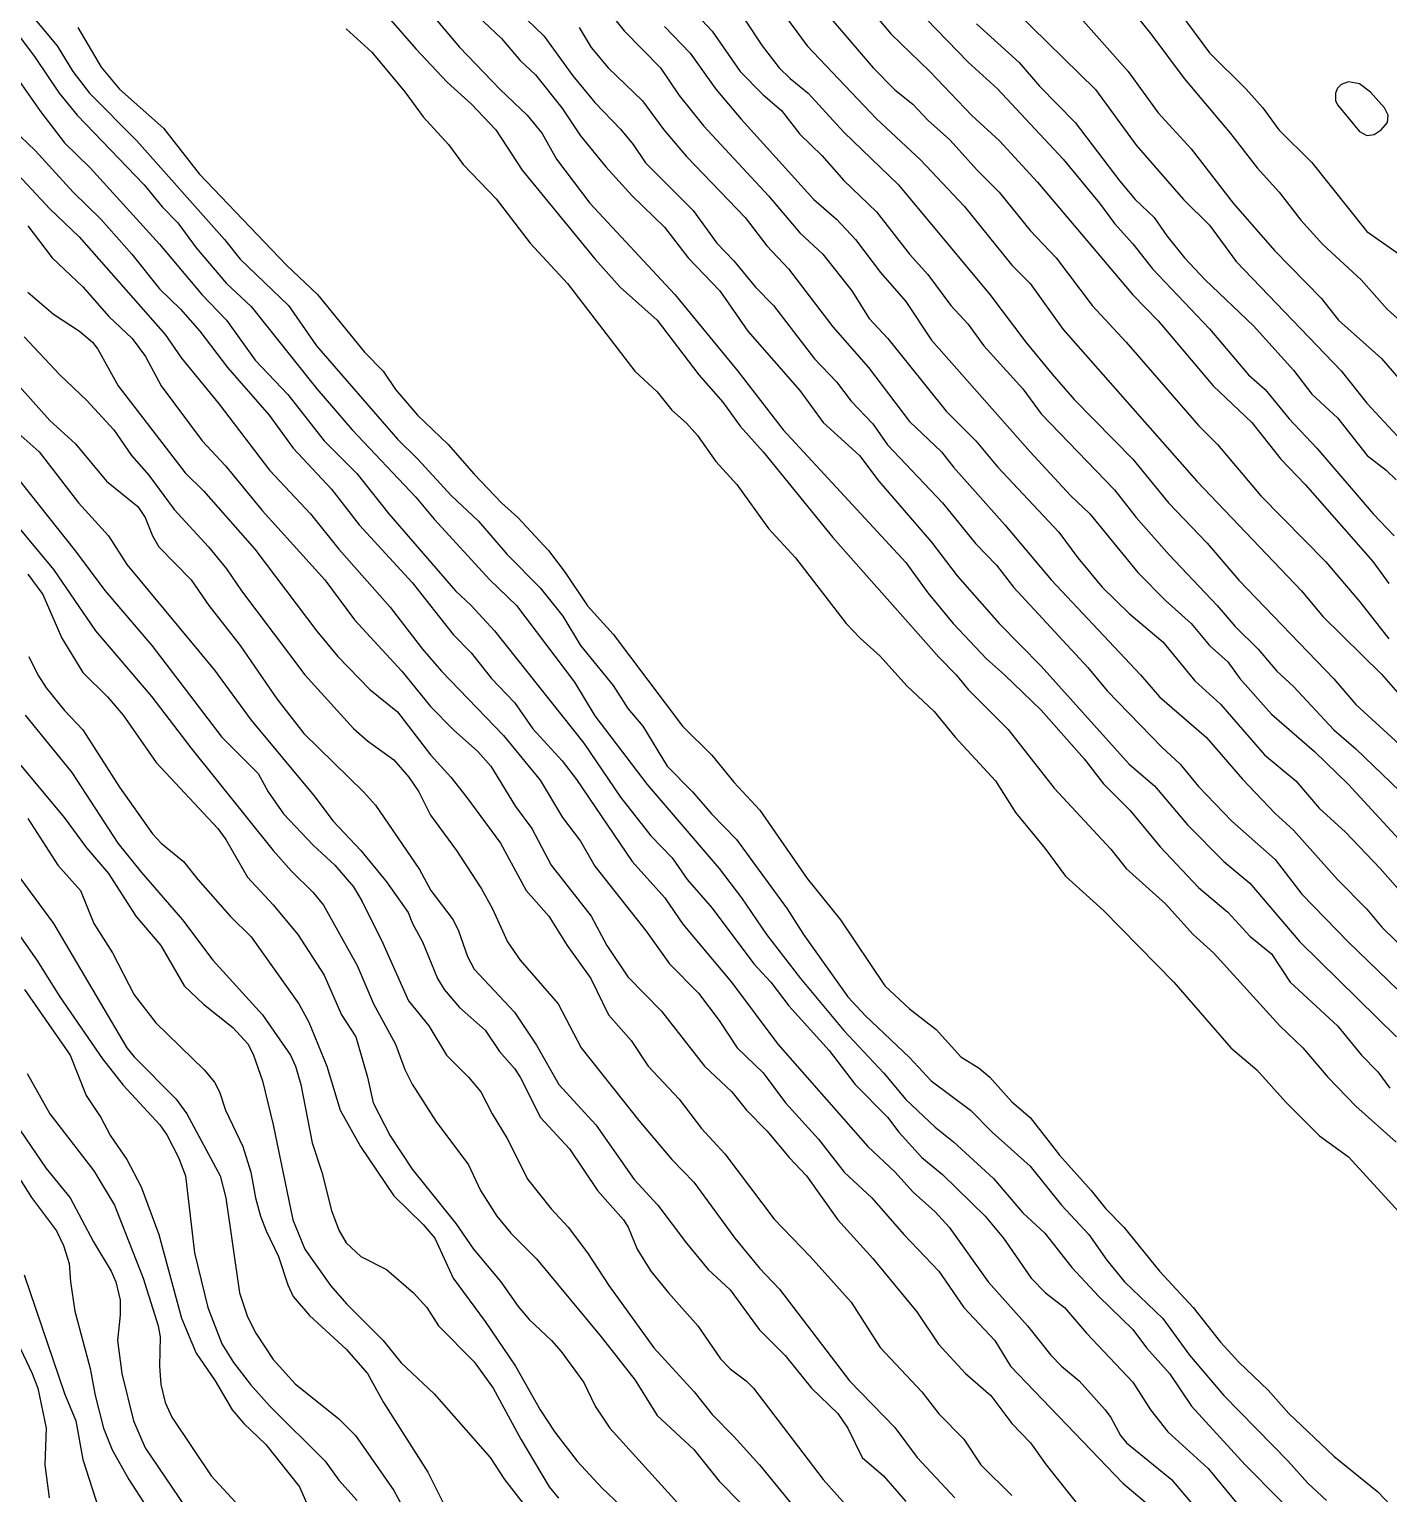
# Model space of a CAD drawing. Extents: x 474277 to 475042, y 254928 to 255625.
# Drawn here: x 474694.77 to 474723.27, y 255515.71 to 255546.41 of the extents above; entities that cross this region are included whole.
import ezdxf

# ---------------------------------------------------------------- set-up
doc = ezdxf.new("R2010")
doc.units = 0
doc.header["$MEASUREMENT"] = 0
doc.layers.add('BaseMapV2_DTM_export_MonNov09090547073261 — entities', color=1, linetype='CONTINUOUS')

msp = doc.modelspace()

# ---------------------------------------------------------------- linework, layer by layer
at = {"layer": 'BaseMapV2_DTM_export_MonNov09090547073261 — entities', "color": 15, "linetype": 'Continuous', "true_color": 0xb7484b}
for points in [[(474694.286, 255547.356, 93), (474695.359, 255546.065, 93), (474695.689, 255545.532, 93), (474696.037, 255545.072, 93), (474697.028, 255544.075, 93), (474698.868, 255542.005, 93), (474699.193, 255541.593, 93), (474700.208, 255540.625, 93), (474700.796, 255539.781, 93), (474702.49, 255537.822, 93), (474702.917, 255537.405, 93), (474703.619, 255536.638, 93), (474704.186, 255536.101, 93), (474704.79, 255535.403, 93), (474705.48, 255534.704, 93), (474705.956, 255534.107, 93), (474706.325, 255533.494, 93), (474707.014, 255532.657, 93), (474707.32, 255532.177, 93), (474707.631, 255531.807, 93), (474708.143, 255530.964, 93), (474708.678, 255530.427, 93), (474709.07, 255529.967, 93), (474709.594, 255529.43, 93), (474710.658, 255527.973, 93), (474711.003, 255527.437, 93), (474711.932, 255526.133, 93), (474712.304, 255525.734, 93), (474713.225, 255524.856, 93), (474713.675, 255524.37, 93), (474714.506, 255523.756, 93), (474714.955, 255523.296, 93), (474715.755, 255522.581, 93), (474716.41, 255521.763, 93), (474716.984, 255521.149, 93), (474717.359, 255520.612, 93), (474717.731, 255520.152, 93), (474718.536, 255519.386, 93), (474719.093, 255518.619, 93), (474719.811, 255517.775, 93), (474721.163, 255516.395, 93), (474721.574, 255515.935, 93), (474721.966, 255515.573, 93)], [(474702.602, 255547.449, 92), (474703.793, 255546.036, 92), (474704.644, 255545.149, 92), (474705.211, 255544.612, 92), (474705.521, 255544.229, 92), (474705.824, 255543.692, 92), (474706.526, 255542.772, 92), (474708.302, 255540.855, 92), (474709.626, 255539.245, 92), (474710.576, 255538.018, 92), (474713.148, 255535.234, 92), (474713.608, 255534.602, 92), (474714.139, 255533.954, 92), (474714.835, 255533.214, 92), (474715.218, 255532.883, 92), (474715.985, 255532.142, 92), (474716.885, 255531.117, 92), (474717.288, 255530.596, 92), (474717.843, 255530.044, 92), (474718.475, 255529.277, 92), (474719.282, 255528.424, 92), (474719.895, 255527.905, 92), (474720.355, 255527.4, 92), (474720.815, 255527.028, 92), (474721.201, 255526.44, 92), (474722.196, 255525.523, 92), (474722.702, 255524.906, 92), (474723.039, 255524.555, 92), (474723.295, 255524.216, 92)], [(474704.33, 255547.467, 91.5), (474705.557, 255546.275, 91.5), (474706.17, 255545.435, 91.5), (474706.63, 255544.881, 91.5), (474707.167, 255544.32, 91.5), (474707.429, 255543.999, 91.5), (474707.687, 255543.615, 91.5), (474708.686, 255542.618, 91.5), (474709.186, 255541.928, 91.5), (474709.544, 255541.559, 91.5), (474709.997, 255541.008, 91.5), (474710.373, 255540.625, 91.5), (474711.231, 255539.506, 91.5), (474711.691, 255539.024, 91.5), (474711.998, 255538.619, 91.5), (474712.458, 255538.146, 91.5), (474712.764, 255537.703, 91.5), (474713.915, 255536.484, 91.5), (474714.605, 255535.635, 91.5), (474715.051, 255535.181, 91.5), (474715.403, 255534.721, 91.5), (474716.963, 255533.034, 91.5), (474717.365, 255532.543, 91.5), (474718.515, 255531.361, 91.5), (474718.899, 255531.007, 91.5), (474719.282, 255530.54, 91.5), (474719.982, 255529.814, 91.5), (474720.892, 255529.011, 91.5), (474721.451, 255528.28, 91.5), (474722.417, 255527.283, 91.5), (474723.883, 255525.865, 91.5)], [(474712.918, 255547.316, 89.25), (474714.451, 255545.728, 89.25), (474715.065, 255545.163, 89.25), (474716.444, 255543.692, 89.25), (474717.204, 255542.772, 89.25), (474717.518, 255542.34, 89.25), (474717.902, 255541.916, 89.25), (474718.317, 255541.392, 89.25), (474719.512, 255540.135, 89.25), (474720.328, 255539.168, 89.25), (474720.677, 255538.861, 89.25), (474721.184, 255538.248, 89.25), (474721.765, 255537.635, 89.25), (474722.944, 255536.254, 89.25), (474723.386, 255535.794, 89.25)], [(474717.502, 255547.296, 88.25), (474718.285, 255546.318, 88.25), (474718.981, 255545.379, 88.25), (474719.951, 255544.229, 88.25), (474720.509, 255543.511, 88.25), (474720.972, 255543.002, 88.25), (474721.429, 255542.411, 88.25), (474721.889, 255541.905, 88.25), (474722.69, 255541.162, 88.25), (474723.234, 255540.548, 88.25), (474723.923, 255539.935, 88.25)], [(474702.019, 255546.989, 92.25), (474702.873, 255546.004, 92.25), (474703.53, 255545.302, 92.25), (474704.045, 255544.842, 92.25), (474704.553, 255544.305, 92.25), (474705.104, 255543.462, 92.25), (474706.63, 255541.605, 92.25), (474707.159, 255541.008, 92.25), (474707.935, 255540.318, 92.25), (474708.81, 255539.168, 92.25), (474709.314, 255538.596, 92.25), (474709.674, 255538.095, 92.25), (474710.157, 255537.555, 92.25), (474711.614, 255535.763, 92.25), (474713.838, 255533.25, 92.25), (474714.202, 255532.881, 92.25), (474714.456, 255532.574, 92.25), (474715.295, 255531.735, 92.25), (474716.259, 255530.504, 92.25), (474717.442, 255529.225, 92.25), (474717.765, 255528.817, 92.25), (474718.592, 255528.082, 92.25), (474719.169, 255527.437, 92.25), (474719.595, 255527.053, 92.25), (474720.989, 255525.52, 92.25), (474721.47, 255525.06, 92.25), (474721.993, 255524.446, 92.25), (474722.579, 255523.838, 92.25), (474723.422, 255523.08, 92.25)], [(474706.707, 255547.059, 91), (474707.244, 255546.379, 91), (474708.004, 255545.609, 91), (474708.394, 255545.028, 91), (474708.915, 255544.382, 91), (474710.268, 255542.925, 91), (474710.924, 255542.145, 91), (474711.408, 255541.698, 91), (474712.016, 255540.932, 91), (474712.381, 255540.349, 91), (474712.77, 255539.935, 91), (474713.991, 255538.409, 91), (474714.612, 255537.788, 91), (474715.065, 255537.24, 91), (474716.353, 255535.871, 91), (474716.752, 255535.332, 91), (474717.264, 255534.721, 91), (474717.825, 255534.167, 91), (474718.531, 255533.571, 91), (474719.205, 255532.752, 91), (474719.745, 255532.267, 91), (474720.662, 255531.2, 91), (474721.319, 255530.657, 91), (474721.812, 255530.087, 91), (474722.366, 255529.584, 91), (474723.09, 255528.817, 91), (474723.835, 255527.973, 91)], [(474708.446, 255547.066, 90.5), (474709.084, 255546.376, 90.5), (474709.676, 255545.532, 90.5), (474710.157, 255545.041, 90.5), (474710.541, 255544.713, 90.5), (474710.924, 255544.213, 90.5), (474711.384, 255543.767, 90.5), (474711.844, 255543.247, 90.5), (474712.534, 255542.586, 90.5), (474713.225, 255541.703, 90.5), (474713.608, 255541.272, 90.5), (474714.089, 255540.625, 90.5), (474714.449, 255540.242, 90.5), (474714.785, 255539.781, 90.5), (474715.601, 255538.873, 90.5), (474715.985, 255538.35, 90.5), (474717.518, 255536.758, 90.5), (474717.978, 255536.176, 90.5), (474718.669, 255535.396, 90.5), (474719.673, 255534.337, 90.5), (474720.049, 255533.897, 90.5), (474720.532, 255533.417, 90.5), (474720.921, 255532.957, 90.5), (474721.276, 255532.634, 90.5), (474722.119, 255531.729, 90.5), (474722.579, 255531.332, 90.5), (474723.499, 255530.442, 90.5)], [(474710.311, 255547.113, 90), (474711.08, 255546.069, 90), (474712.534, 255544.536, 90), (474713.455, 255543.675, 90), (474714.375, 255542.697, 90), (474715.371, 255541.472, 90), (474715.75, 255541.085, 90), (474716.445, 255540.12, 90), (474719.244, 255536.944, 90), (474721.438, 255534.644, 90), (474721.889, 255534.102, 90), (474723.116, 255532.896, 90), (474723.806, 255532.115, 90)], [(474712.075, 255547.219, 89.5), (474712.841, 255546.315, 89.5), (474713.648, 255545.532, 89.5), (474714.528, 255544.606, 89.5), (474715.107, 255544.075, 89.5), (474715.908, 255543.209, 89.5), (474717.902, 255540.846, 89.5), (474718.439, 255540.301, 89.5), (474719.586, 255538.938, 89.5), (474720.4, 255538.171, 89.5), (474721.009, 255537.405, 89.5), (474721.521, 255536.868, 89.5), (474722.939, 255535.258, 89.5), (474723.272, 255534.798, 89.5)], [(474704.177, 255546.688, 91.75), (474704.671, 255546.222, 91.75), (474705.065, 255545.762, 91.75), (474705.387, 255545.456, 91.75), (474705.934, 255544.765, 91.75), (474706.324, 255544.18, 91.75), (474706.86, 255543.527, 91.75), (474707.41, 255542.925, 91.75), (474708.087, 255542.267, 91.75), (474708.581, 255541.622, 91.75), (474709.246, 255540.932, 91.75), (474709.837, 255540.088, 91.75), (474710.924, 255538.839, 91.75), (474711.415, 255538.171, 91.75), (474712.174, 255537.481, 91.75), (474712.583, 255536.944, 91.75), (474713.685, 255535.662, 91.75), (474714.221, 255534.955, 91.75), (474715.101, 255533.954, 91.75), (474715.985, 255533.061, 91.75), (474717.825, 255531.008, 91.75), (474718.362, 255530.55, 91.75), (474719.052, 255529.739, 91.75), (474719.811, 255528.97, 91.75), (474720.355, 255528.512, 91.75), (474721.406, 255527.283, 91.75), (474723.43, 255525.29, 91.75)], [(474711.539, 255546.682, 89.75), (474712.461, 255545.609, 89.75), (474712.918, 255545.147, 89.75), (474713.296, 255544.842, 89.75), (474713.608, 255544.506, 89.75), (474714.068, 255544.094, 89.75), (474714.64, 255543.462, 89.75), (474715.102, 255543.002, 89.75), (474715.755, 255542.193, 89.75), (474716.296, 255541.622, 89.75), (474717.051, 255540.625, 89.75), (474717.767, 255539.858, 89.75), (474719.282, 255538.111, 89.75), (474719.678, 255537.711, 89.75), (474720.585, 255536.636, 89.75), (474721.945, 255535.258, 89.75), (474722.662, 255534.414, 89.75), (474723.269, 255533.635, 89.75)], [(474715.448, 255546.794, 88.75), (474717.124, 255545.149, 88.75), (474717.978, 255543.988, 88.75), (474718.97, 255542.849, 88.75), (474719.512, 255542.31, 88.75), (474720.071, 255541.545, 88.75), (474722.272, 255539.256, 88.75), (474722.809, 255538.577, 88.75), (474723.899, 255537.405, 88.75)], [(474716.65, 255546.836, 88.5), (474717.804, 255545.532, 88.5), (474718.439, 255544.663, 88.5), (474719.129, 255543.907, 88.5), (474720.008, 255542.772, 88.5), (474720.874, 255541.775, 88.5), (474721.852, 255540.778, 88.5), (474722.219, 255540.318, 88.5), (474723.116, 255539.512, 88.5), (474724.279, 255538.171, 88.5)], [(474718.893, 255546.759, 88), (474719.512, 255545.92, 88), (474720.279, 255545.16, 88), (474720.627, 255544.765, 88), (474720.969, 255544.305, 88), (474721.659, 255543.62, 88), (474722.809, 255542.174, 88), (474723.927, 255541.392, 88)], [(474694.484, 255546.376, 93.25), (474694.899, 255545.826, 93.25), (474695.4, 255545.072, 93.25), (474695.78, 255544.612, 93.25), (474697.183, 255543.155, 93.25), (474697.558, 255542.695, 93.25), (474697.889, 255542.354, 93.25), (474698.273, 255541.83, 93.25), (474698.91, 255541.085, 93.25), (474699.423, 255540.604, 93.25), (474700.803, 255538.875, 93.25), (474701.539, 255538.018, 93.25), (474702.873, 255536.605, 93.25), (474703.257, 255536.146, 93.25), (474704.424, 255534.874, 93.25), (474704.984, 255534.337, 93.25), (474706.199, 255532.727, 93.25), (474706.63, 255532.019, 93.25), (474707.726, 255530.58, 93.25), (474709.232, 255528.817, 93.25), (474709.7, 255528.203, 93.25), (474710.227, 255527.437, 93.25), (474710.939, 255526.516, 93.25), (474711.844, 255525.426, 93.25), (474712.688, 255524.53, 93.25), (474713.148, 255523.978, 93.25), (474713.761, 255523.396, 93.25), (474714.145, 255523.093, 93.25), (474714.988, 255522.318, 93.25), (474715.601, 255521.605, 93.25), (474716.062, 255521.173, 93.25), (474716.624, 255520.459, 93.25), (474717.19, 255519.846, 93.25), (474717.906, 255519.156, 93.25), (474718.195, 255518.772, 93.25), (474718.676, 255518.235, 93.25), (474719.138, 255517.545, 93.25), (474720.262, 255516.319, 93.25), (474721.701, 255514.862, 93.25)], [(474695.788, 255546.452, 92.75), (474696.279, 255545.617, 92.75), (474696.662, 255545.159, 92.75), (474697.583, 255544.338, 92.75), (474698.331, 255543.385, 92.75), (474700.166, 255541.468, 92.75), (474700.816, 255540.855, 92.75), (474701.8, 255539.646, 92.75), (474702.188, 255539.245, 92.75), (474702.448, 255538.861, 92.75), (474702.913, 255538.325, 92.75), (474703.556, 255537.711, 92.75), (474704.1, 255537.089, 92.75), (474704.674, 255536.484, 92.75), (474705.014, 255536.178, 92.75), (474705.655, 255535.488, 92.75), (474706.009, 255535.028, 92.75), (474706.477, 255534.33, 92.75), (474707.014, 255533.733, 92.75), (474708.466, 255531.807, 92.75), (474709.079, 255531.194, 92.75), (474709.544, 255530.627, 92.75), (474710.088, 255530.044, 92.75), (474711.078, 255528.612, 92.75), (474711.777, 255527.743, 92.75), (474712.706, 255526.363, 92.75), (474713.225, 255525.881, 92.75), (474713.784, 255525.443, 92.75), (474714.298, 255524.874, 92.75), (474714.681, 255524.632, 92.75), (474714.911, 255524.447, 92.75), (474715.371, 255523.931, 92.75), (474715.755, 255523.597, 92.75), (474716.368, 255522.811, 92.75), (474717.034, 255522.069, 92.75), (474717.338, 255521.686, 92.75), (474717.72, 255521.303, 92.75), (474718.466, 255520.382, 92.75), (474719.173, 255519.616, 92.75), (474719.742, 255518.891, 92.75), (474720.125, 255518.472, 92.75), (474720.739, 255517.885, 92.75), (474721.172, 255517.392, 92.75), (474722.119, 255516.501, 92.75), (474723.039, 255515.755, 92.75), (474723.729, 255515.036, 92.75)], [(474701.416, 255546.422, 92.5), (474701.953, 255545.932, 92.5), (474702.643, 255545.103, 92.5), (474703.027, 255544.577, 92.5), (474703.559, 255543.999, 92.5), (474703.87, 255543.576, 92.5), (474704.56, 255542.861, 92.5), (474705.274, 255541.928, 92.5), (474706.053, 255541.085, 92.5), (474707.465, 255539.245, 92.5), (474707.934, 255538.81, 92.5), (474708.241, 255538.431, 92.5), (474708.547, 255538.154, 92.5), (474708.777, 255537.899, 92.5), (474709.161, 255537.354, 92.5), (474709.601, 255536.868, 92.5), (474710.269, 255535.948, 92.5), (474710.832, 255535.334, 92.5), (474711.898, 255533.954, 92.5), (474712.187, 255533.647, 92.5), (474712.611, 255533.272, 92.5), (474713.17, 255532.651, 92.5), (474713.741, 255532.114, 92.5), (474714.183, 255531.577, 92.5), (474715.029, 255530.657, 92.5), (474715.448, 255529.997, 92.5), (474716.062, 255529.249, 92.5), (474716.494, 255528.663, 92.5), (474717.288, 255527.937, 92.5), (474718.764, 255526.44, 92.5), (474719.961, 255525.06, 92.5), (474720.507, 255524.6, 92.5), (474721.122, 255523.918, 92.5), (474721.821, 255523.219, 92.5), (474722.426, 255522.773, 92.5), (474723.638, 255521.456, 92.5)], [(474706.297, 255546.452, 91.25), (474706.554, 255546.033, 91.25), (474706.904, 255545.609, 91.25), (474707.627, 255544.913, 91.25), (474708.071, 255544.305, 91.25), (474708.547, 255543.744, 91.25), (474709.779, 255542.465, 91.25), (474710.234, 255541.876, 91.25), (474710.687, 255541.392, 91.25), (474711.614, 255540.176, 91.25), (474712.361, 255539.321, 91.25), (474713.225, 255538.192, 91.25), (474713.893, 255537.558, 91.25), (474714.145, 255537.235, 91.25), (474715.225, 255536.024, 91.25), (474716.196, 255534.874, 91.25), (474718.066, 255532.881, 91.25), (474718.465, 255532.421, 91.25), (474719.442, 255531.577, 91.25), (474720.202, 255530.693, 91.25), (474720.892, 255529.973, 91.25), (474721.276, 255529.626, 91.25), (474722.196, 255528.593, 91.25), (474722.809, 255527.969, 91.25), (474723.128, 255527.59, 91.25), (474724.305, 255526.44, 91.25)], [(474708.087, 255546.473, 90.75), (474708.624, 255545.91, 90.75), (474709.161, 255545.157, 90.75), (474709.697, 255544.533, 90.75), (474711.22, 255542.849, 90.75), (474711.691, 255542.432, 90.75), (474712.095, 255542.005, 90.75), (474712.614, 255541.315, 90.75), (474713.148, 255540.706, 90.75), (474713.685, 255539.898, 90.75), (474715.75, 255537.558, 90.75), (474716.602, 255536.638, 90.75), (474717.001, 255536.254, 90.75), (474718.01, 255535.028, 90.75), (474718.592, 255534.44, 90.75), (474719.129, 255533.954, 90.75), (474719.512, 255533.492, 90.75), (474719.895, 255533.156, 90.75), (474720.145, 255532.804, 90.75), (474720.815, 255532.057, 90.75), (474721.712, 255531.27, 90.75), (474722.426, 255530.58, 90.75), (474723.729, 255529.172, 90.75)], [(474709.776, 255546.606, 90.25), (474710.136, 255546.069, 90.25), (474710.495, 255545.609, 90.25), (474710.722, 255545.379, 90.25), (474711.1, 255545.072, 90.25), (474711.844, 255544.258, 90.25), (474712.992, 255543.155, 90.25), (474714.911, 255540.857, 90.25), (474715.664, 255539.858, 90.25), (474716.215, 255539.182, 90.25), (474716.675, 255538.654, 90.25), (474717.905, 255537.405, 90.25), (474718.653, 255536.484, 90.25), (474719.463, 255535.641, 90.25), (474720.125, 255534.866, 90.25), (474722.119, 255532.797, 90.25), (474722.579, 255532.26, 90.25), (474724.33, 255530.657, 90.25)], [(474714.629, 255546.529, 89), (474715.525, 255545.716, 89), (474715.946, 255545.225, 89), (474716.694, 255544.459, 89), (474717.633, 255543.232, 89), (474717.956, 255542.849, 89), (474718.354, 255542.465, 89), (474718.617, 255542.082, 89), (474718.989, 255541.622, 89), (474719.421, 255541.162, 89), (474720.432, 255540.2, 89), (474721.276, 255539.27, 89), (474721.659, 255538.761, 89), (474722.196, 255538.266, 89), (474722.815, 255537.481, 89), (474723.213, 255537.174, 89), (474723.422, 255536.97, 89)], [(474694.47, 255545.456, 93.5), (474695.008, 255544.689, 93.5), (474695.512, 255544.036, 93.5), (474696.049, 255543.508, 93.5), (474697.506, 255541.912, 93.5), (474698.391, 255540.855, 93.5), (474698.906, 255540.318, 93.5), (474699.506, 255539.475, 93.5), (474700.19, 255538.76, 93.5), (474700.956, 255537.788, 93.5), (474701.642, 255537.098, 93.5), (474702.313, 255536.254, 93.5), (474703.709, 255534.644, 93.5), (474704.033, 255534.337, 93.5), (474704.524, 255533.801, 93.5), (474706.4, 255531.45, 93.5), (474707.167, 255530.313, 93.5), (474707.803, 255529.507, 93.5), (474708.246, 255529.047, 93.5), (474708.565, 255528.587, 93.5), (474709.084, 255527.991, 93.5), (474709.958, 255526.823, 93.5), (474710.316, 255526.44, 93.5), (474710.694, 255525.943, 93.5), (474711.538, 255525.002, 93.5), (474712.085, 255524.293, 93.5), (474712.764, 255523.606, 93.5), (474713.001, 255523.296, 93.5), (474713.481, 255522.759, 93.5), (474713.915, 255522.405, 93.5), (474714.812, 255521.533, 93.5), (474715.192, 255521.072, 93.5), (474715.774, 255520.229, 93.5), (474716.077, 255519.922, 93.5), (474716.47, 255519.616, 93.5), (474716.934, 255519.079, 93.5), (474717.902, 255518.05, 93.5), (474718.278, 255517.469, 93.5), (474718.638, 255517.009, 93.5), (474719.481, 255516.242, 93.5), (474720.244, 255515.322, 93.5)], [(474722.962, 255544.207, 87.75), (474723.113, 255544.305, 87.75), (474723.241, 255544.459, 87.75), (474723.259, 255544.612, 87.75), (474723.184, 255544.765, 87.75), (474722.886, 255545.093, 87.75), (474722.656, 255545.267, 87.75), (474722.426, 255545.313, 87.75), (474722.272, 255545.259, 87.75), (474722.196, 255545.178, 87.75), (474722.151, 255545.072, 87.75), (474722.157, 255544.919, 87.75), (474722.196, 255544.829, 87.75), (474722.656, 255544.274, 87.75), (474722.809, 255544.188, 87.75), (474722.962, 255544.207, 87.75)], [(474694.439, 255544.308, 93.75), (474694.899, 255543.871, 93.75), (474695.692, 255543.002, 93.75), (474696.279, 255542.425, 93.75), (474696.924, 255541.698, 93.75), (474697.506, 255540.974, 93.75), (474697.945, 255540.548, 93.75), (474698.349, 255540.086, 93.75), (474698.929, 255539.321, 93.75), (474699.803, 255538.325, 93.75), (474700.303, 255537.635, 93.75), (474701.11, 255536.773, 93.75), (474701.687, 255536.024, 93.75), (474702.797, 255534.814, 93.75), (474703.66, 255533.724, 93.75), (474704.036, 255533.341, 93.75), (474704.464, 255532.804, 93.75), (474704.944, 255532.297, 93.75), (474705.327, 255531.751, 93.75), (474705.94, 255531.081, 93.75), (474706.247, 255530.683, 93.75), (474707.41, 255528.97, 93.75), (474708.093, 255528.203, 93.75), (474708.471, 255527.656, 93.75), (474709.494, 255526.44, 93.75), (474710.461, 255525.136, 93.75), (474712.347, 255522.989, 93.75), (474712.918, 255522.464, 93.75), (474713.301, 255522.036, 93.75), (474713.761, 255521.626, 93.75), (474714.057, 255521.303, 93.75), (474714.872, 255520.152, 93.75), (474715.7, 255519.232, 93.75), (474716.189, 255518.619, 93.75), (474716.412, 255518.389, 93.75), (474716.778, 255518.082, 93.75), (474717.323, 255517.469, 93.75), (474717.442, 255517.314, 93.75), (474717.648, 255516.932, 93.75), (474717.771, 255516.779, 93.75), (474718.713, 255516.012, 93.75), (474719.5, 255515.092, 93.75)], [(474694.055, 255543.871, 94), (474695.206, 255542.652, 94), (474695.819, 255542.064, 94), (474697.623, 255540.012, 94), (474697.966, 255539.522, 94), (474698.754, 255538.555, 94), (474699.806, 255537.168, 94), (474700.668, 255536.254, 94), (474701.263, 255535.516, 94), (474702.337, 255534.296, 94), (474703.015, 255533.417, 94), (474703.411, 255532.957, 94), (474704.713, 255531.612, 94), (474705.48, 255530.671, 94), (474705.948, 255529.89, 94), (474706.324, 255529.393, 94), (474706.63, 255528.867, 94), (474707.704, 255527.509, 94), (474708.193, 255526.823, 94), (474708.804, 255526.21, 94), (474709.237, 255525.631, 94), (474709.612, 255525.06, 94), (474710.157, 255524.54, 94), (474710.622, 255523.91, 94), (474711.319, 255523.143, 94), (474711.854, 255522.453, 94), (474712.434, 255521.916, 94), (474713.104, 255521.149, 94), (474713.836, 255520.382, 94), (474714.363, 255519.616, 94), (474715.015, 255518.926, 94), (474715.342, 255518.389, 94), (474717.699, 255515.935, 94), (474718.362, 255515.378, 94)], [(474694.746, 255542.297, 94.25), (474695.251, 255541.622, 94.25), (474695.896, 255541.017, 94.25), (474696.439, 255540.395, 94.25), (474696.928, 255539.935, 94.25), (474697.208, 255539.551, 94.25), (474697.536, 255538.938, 94.25), (474698.396, 255537.788, 94.25), (474698.886, 255537.263, 94.25), (474699.653, 255536.325, 94.25), (474700.97, 255534.874, 94.25), (474701.591, 255534.031, 94.25), (474702.584, 255532.957, 94.25), (474703.18, 255532.217, 94.25), (474703.662, 255531.73, 94.25), (474704.176, 255531.27, 94.25), (474704.45, 255530.964, 94.25), (474704.964, 255530.12, 94.25), (474705.306, 255529.66, 94.25), (474705.711, 255528.893, 94.25), (474706.553, 255527.82, 94.25), (474706.881, 255527.207, 94.25), (474707.32, 255526.548, 94.25), (474708.023, 255525.826, 94.25), (474708.926, 255524.676, 94.25), (474709.499, 255524.14, 94.25), (474709.809, 255523.756, 94.25), (474710.234, 255523.32, 94.25), (474710.702, 255522.759, 94.25), (474711.065, 255522.376, 94.25), (474711.725, 255521.456, 94.25), (474712.458, 255520.642, 94.25), (474713.378, 255519.525, 94.25), (474713.83, 255518.849, 94.25), (474714.398, 255518.235, 94.25), (474714.927, 255517.775, 94.25), (474715.371, 255517.185, 94.25), (474715.762, 255516.779, 94.25), (474716.088, 255516.319, 94.25), (474716.819, 255515.398, 94.25)], [(474694.746, 255540.905, 94.5), (474695.282, 255540.444, 94.5), (474695.828, 255540.088, 94.5), (474696.095, 255539.858, 94.5), (474696.209, 255539.705, 94.5), (474696.638, 255538.938, 94.5), (474698.043, 255537.113, 94.5), (474698.426, 255536.738, 94.5), (474699.499, 255535.518, 94.5), (474700.803, 255533.794, 94.5), (474701.241, 255533.264, 94.5), (474701.913, 255532.574, 94.5), (474702.49, 255532.104, 94.5), (474703.18, 255531.201, 94.5), (474703.612, 255530.734, 94.5), (474703.947, 255530.309, 94.5), (474704.648, 255529.354, 94.5), (474705.186, 255528.357, 94.5), (474705.667, 255527.82, 94.5), (474706.051, 255527.207, 94.5), (474706.543, 255526.516, 94.5), (474706.914, 255525.75, 94.5), (474707.388, 255525.213, 94.5), (474707.746, 255524.676, 94.5), (474708.394, 255523.988, 94.5), (474708.864, 255523.373, 94.5), (474709.355, 255522.836, 94.5), (474710.388, 255521.471, 94.5), (474711.143, 255520.689, 94.5), (474711.998, 255519.732, 94.5), (474712.611, 255518.778, 94.5), (474713.484, 255517.852, 94.5), (474713.838, 255517.388, 94.5), (474714.362, 255516.855, 94.5), (474714.716, 255516.319, 94.5), (474715.371, 255515.678, 94.5)], [(474694.669, 255539.964, 94.75), (474695.412, 255539.168, 94.75), (474695.976, 255538.631, 94.75), (474696.544, 255538.018, 94.75), (474696.919, 255537.481, 94.75), (474697.276, 255537.065, 94.75), (474697.813, 255536.346, 94.75), (474698.533, 255535.564, 94.75), (474698.909, 255535.104, 94.75), (474699.222, 255534.644, 94.75), (474700.547, 255532.881, 94.75), (474701.57, 255531.754, 94.75), (474701.863, 255531.5, 94.75), (474702.413, 255531.097, 94.75), (474702.732, 255530.734, 94.75), (474702.939, 255530.427, 94.75), (474703.18, 255529.941, 94.75), (474703.728, 255529.2, 94.75), (474704.253, 255528.393, 94.75), (474704.481, 255527.973, 94.75), (474704.795, 255527.283, 94.75), (474705.064, 255526.9, 94.75), (474705.859, 255525.98, 94.75), (474706.341, 255525.06, 94.75), (474707.55, 255523.534, 94.75), (474708.241, 255522.722, 94.75), (474708.701, 255522.242, 94.75), (474709.561, 255521.072, 94.75), (474710.081, 255520.442, 94.75), (474710.496, 255519.999, 94.75), (474711.966, 255518.082, 94.75), (474712.918, 255517.102, 94.75), (474713.386, 255516.472, 94.75), (474714.175, 255515.628, 94.75)], [(474693.979, 255539.575, 95), (474695.206, 255538.213, 95), (474695.742, 255537.721, 95), (474696.393, 255536.944, 95), (474697.046, 255536.406, 95), (474697.199, 255536.18, 95), (474697.353, 255535.794, 95), (474697.49, 255535.564, 95), (474698.163, 255534.874, 95), (474698.538, 255534.337, 95), (474699.193, 255533.497, 95), (474699.96, 255532.374, 95), (474700.527, 255531.654, 95), (474701.779, 255530.427, 95), (474702.03, 255530.147, 95), (474702.95, 255528.799, 95), (474703.189, 255528.357, 95), (474703.659, 255527.743, 95), (474703.773, 255527.513, 95), (474703.957, 255526.977, 95), (474704.1, 255526.709, 95), (474704.944, 255525.811, 95), (474705.404, 255525.115, 95), (474705.873, 255524.293, 95), (474706.651, 255523.449, 95), (474707.455, 255522.299, 95), (474707.945, 255521.763, 95), (474708.547, 255520.967, 95), (474709.007, 255520.414, 95), (474709.467, 255519.99, 95), (474710.075, 255519.156, 95), (474710.618, 255518.609, 95), (474711.171, 255517.929, 95), (474711.724, 255517.392, 95), (474711.932, 255517.085, 95), (474712.235, 255516.472, 95), (474712.682, 255516.089, 95), (474713.148, 255515.553, 95)], [(474694.289, 255538.171, 95.25), (474694.977, 255537.558, 95.25), (474695.802, 255536.484, 95.25), (474696.432, 255535.794, 95.25), (474696.816, 255535.191, 95.25), (474698.656, 255532.978, 95.25), (474699.423, 255531.928, 95.25), (474700.737, 255530.35, 95.25), (474701.14, 255529.814, 95.25), (474701.723, 255529.195, 95.25), (474702.26, 255528.54, 95.25), (474702.716, 255527.897, 95.25), (474702.804, 255527.667, 95.25), (474703.016, 255527.283, 95.25), (474703.332, 255526.516, 95.25), (474703.469, 255526.286, 95.25), (474703.793, 255525.907, 95.25), (474704.33, 255525.432, 95.25), (474704.633, 255524.983, 95.25), (474704.944, 255524.626, 95.25), (474705.06, 255524.446, 95.25), (474705.486, 255523.603, 95.25), (474706.094, 255522.945, 95.25), (474706.687, 255522.069, 95.25), (474707.231, 255521.456, 95.25), (474707.328, 255521.303, 95.25), (474707.515, 255520.842, 95.25), (474707.801, 255520.382, 95.25), (474708.169, 255519.922, 95.25), (474708.789, 255519.232, 95.25), (474709.259, 255518.542, 95.25), (474709.467, 255518.328, 95.25), (474709.799, 255518.082, 95.25), (474709.954, 255517.929, 95.25), (474711.412, 255516.012, 95.25), (474711.998, 255515.357, 95.25)], [(474694.394, 255537.174, 95.5), (474695.742, 255535.476, 95.5), (474696.356, 255534.647, 95.5), (474697.343, 255533.494, 95.5), (474698.807, 255531.577, 95.5), (474699.568, 255530.81, 95.5), (474699.779, 255530.427, 95.5), (474700.105, 255529.967, 95.5), (474700.726, 255529.312, 95.5), (474701.176, 255528.893, 95.5), (474701.57, 255528.438, 95.5), (474701.754, 255528.127, 95.5), (474702.183, 255527.258, 95.5), (474702.72, 255526.047, 95.5), (474703.151, 255525.52, 95.5), (474703.517, 255524.906, 95.5), (474703.98, 255524.446, 95.5), (474704.239, 255524.14, 95.5), (474704.474, 255523.679, 95.5), (474704.79, 255523.162, 95.5), (474705.224, 255522.299, 95.5), (474705.711, 255521.686, 95.5), (474706.069, 255521.303, 95.5), (474706.477, 255520.766, 95.5), (474706.924, 255520.076, 95.5), (474707.862, 255518.772, 95.5), (474708.712, 255517.852, 95.5), (474709.084, 255517.371, 95.5), (474709.544, 255516.915, 95.5), (474710.081, 255516.317, 95.5), (474710.833, 255515.398, 95.5)], [(474694.132, 255536.461, 95.75), (474695.282, 255535.087, 95.75), (474696.161, 255533.801, 95.75), (474697.341, 255532.421, 95.75), (474698.162, 255531.347, 95.75), (474699.883, 255529.201, 95.75), (474700.266, 255528.767, 95.75), (474700.726, 255528.319, 95.75), (474700.943, 255528.05, 95.75), (474701.646, 255526.786, 95.75), (474701.987, 255525.98, 95.75), (474702.448, 255525.136, 95.75), (474702.643, 255524.608, 95.75), (474702.797, 255524.301, 95.75), (474703.295, 255523.526, 95.75), (474703.982, 255522.606, 95.75), (474704.229, 255522.069, 95.75), (474704.574, 255521.533, 95.75), (474704.867, 255521.176, 95.75), (474705.404, 255520.636, 95.75), (474706.764, 255519.002, 95.75), (474707.474, 255518.097, 95.75), (474707.934, 255517.355, 95.75), (474708.701, 255516.642, 95.75), (474709.237, 255515.979, 95.75), (474710.157, 255515.038, 95.75)], [(474694.746, 255534.989, 96), (474695.058, 255534.567, 96), (474695.453, 255533.647, 96), (474695.896, 255532.929, 96), (474696.413, 255532.421, 96), (474696.743, 255532.037, 96), (474697.434, 255531.04, 96), (474698.722, 255529.66, 96), (474698.891, 255529.43, 96), (474699.346, 255528.64, 96), (474699.883, 255528.059, 96), (474700.401, 255527.437, 96), (474700.956, 255526.582, 96), (474701.321, 255525.75, 96), (474701.615, 255525.29, 96), (474701.865, 255524.446, 96), (474701.981, 255523.91, 96), (474702.337, 255523.216, 96), (474702.797, 255522.52, 96), (474703.713, 255521.379, 96), (474704.084, 255520.842, 96), (474704.656, 255520.152, 96), (474705.02, 255519.64, 96), (474705.25, 255519.367, 96), (474705.719, 255518.926, 96), (474705.921, 255518.696, 96), (474706.4, 255518.048, 96), (474706.635, 255517.545, 96), (474706.944, 255517.085, 96), (474709.443, 255514.325, 96)], [(474694.764, 255533.264, 96.25), (474694.952, 255532.881, 96.25), (474695.129, 255532.605, 96.25), (474695.512, 255532.131, 96.25), (474695.896, 255531.73, 96.25), (474696.662, 255530.526, 96.25), (474697.353, 255529.548, 96.25), (474697.535, 255529.354, 96.25), (474698.007, 255528.97, 96.25), (474698.305, 255528.587, 96.25), (474698.985, 255527.82, 96.25), (474699.423, 255527.388, 96.25), (474700.42, 255525.98, 96.25), (474700.636, 255525.596, 96.25), (474701.01, 255524.676, 96.25), (474701.288, 255523.756, 96.25), (474701.718, 255522.989, 96.25), (474702.413, 255521.955, 96.25), (474703.027, 255521.355, 96.25), (474703.271, 255521.072, 96.25), (474703.658, 255520.229, 96.25), (474704.33, 255519.326, 96.25), (474704.963, 255518.389, 96.25), (474705.48, 255517.47, 96.25), (474705.787, 255517.004, 96.25), (474706.261, 255516.395, 96.25), (474706.784, 255515.826, 96.25), (474707.167, 255515.467, 96.25)], [(474694.685, 255532.037, 96.5), (474695.666, 255530.833, 96.5), (474696.631, 255529.354, 96.5), (474697.123, 255528.733, 96.5), (474697.987, 255527.743, 96.5), (474698.619, 255526.9, 96.5), (474699.665, 255525.75, 96.5), (474700.249, 255524.906, 96.5), (474700.352, 255524.676, 96.5), (474700.463, 255524.293, 96.5), (474700.702, 255523.066, 96.5), (474700.904, 255522.453, 96.5), (474701.11, 255521.647, 96.5), (474701.263, 255521.24, 96.5), (474701.416, 255520.975, 96.5), (474701.723, 255520.688, 96.5), (474702.26, 255520.412, 96.5), (474702.829, 255519.922, 96.5), (474703.103, 255519.619, 96.5), (474703.35, 255519.232, 96.5), (474704.1, 255518.478, 96.5), (474704.499, 255517.929, 96.5), (474705.076, 255516.855, 96.5), (474705.674, 255515.859, 96.5), (474705.864, 255515.62, 96.5)], [(474694.288, 255531.347, 96.75), (474695.503, 255529.89, 96.75), (474695.972, 255529.254, 96.75), (474696.432, 255528.716, 96.75), (474697.003, 255527.82, 96.75), (474697.53, 255527.207, 96.75), (474698.023, 255526.363, 96.75), (474698.426, 255525.973, 96.75), (474699.039, 255525.489, 96.75), (474699.363, 255525.136, 96.75), (474699.474, 255524.906, 96.75), (474699.661, 255524.37, 96.75), (474699.885, 255523.449, 96.75), (474700.295, 255521.456, 96.75), (474700.548, 255520.842, 96.75), (474701.086, 255520.076, 96.75), (474701.422, 255519.692, 96.75), (474702.191, 255518.926, 96.75), (474702.567, 255518.456, 96.75), (474703.257, 255517.805, 96.75), (474704.436, 255516.472, 96.75), (474704.735, 255516.012, 96.75), (474705.174, 255515.442, 96.75)], [(474694.746, 255529.87, 97), (474695.374, 255528.893, 97), (474695.85, 255528.357, 97), (474696.129, 255527.667, 97), (474696.516, 255527.053, 97), (474696.969, 255526.17, 97), (474697.429, 255525.583, 97), (474698.438, 255524.6, 97), (474698.656, 255524.342, 97), (474698.757, 255524.14, 97), (474698.886, 255523.752, 97), (474699.246, 255522.989, 97), (474699.417, 255522.453, 97), (474699.514, 255521.916, 97), (474699.622, 255521.533, 97), (474699.735, 255521.226, 97), (474699.995, 255520.689, 97), (474700.19, 255520.091, 97), (474700.302, 255519.846, 97), (474700.65, 255519.447, 97), (474701.416, 255518.744, 97), (474701.866, 255518.235, 97), (474702.195, 255517.622, 97), (474703.126, 255516.165, 97), (474703.515, 255515.398, 97)], [(474694.381, 255528.893, 97.25), (474695.282, 255527.665, 97.25), (474696.818, 255525.06, 97.25), (474696.969, 255524.871, 97.25), (474697.853, 255523.986, 97.25), (474698.077, 255523.679, 97.25), (474698.772, 255522.376, 97.25), (474698.89, 255521.916, 97.25), (474699.182, 255519.922, 97.25), (474699.346, 255519.424, 97.25), (474699.519, 255519.079, 97.25), (474699.883, 255518.53, 97.25), (474700.343, 255518.018, 97.25), (474701.263, 255517.284, 97.25), (474701.61, 255516.932, 97.25), (474702.416, 255515.782, 97.25), (474702.72, 255515.215, 97.25)], [(474694.174, 255527.973, 97.5), (474694.934, 255526.9, 97.5), (474695.411, 255526.133, 97.5), (474696.308, 255524.83, 97.5), (474696.739, 255524.28, 97.5), (474697.508, 255523.449, 97.5), (474697.659, 255523.238, 97.5), (474697.903, 255522.759, 97.5), (474698.051, 255522.376, 97.5), (474698.238, 255520.766, 97.5), (474698.519, 255519.616, 97.5), (474698.809, 255518.854, 97.5), (474699.052, 255518.465, 97.5), (474699.407, 255518.005, 97.5), (474699.806, 255517.556, 97.5), (474700.972, 255516.395, 97.5), (474701.263, 255515.995, 97.5), (474701.646, 255515.568, 97.5)], [(474694.671, 255526.286, 97.75), (474695.633, 255524.906, 97.75), (474695.963, 255524.063, 97.75), (474696.27, 255523.603, 97.75), (474696.473, 255523.219, 97.75), (474696.816, 255522.72, 97.75), (474697.119, 255522.146, 97.75), (474697.487, 255521.149, 97.75), (474697.966, 255519.393, 97.75), (474698.273, 255518.662, 97.75), (474698.672, 255518.082, 97.75), (474699.027, 255517.469, 97.75), (474699.269, 255517.186, 97.75), (474699.73, 255516.747, 97.75), (474700.435, 255515.859, 97.75), (474700.773, 255515.092, 97.75)], [(474694.732, 255524.523, 98), (474695.205, 255523.679, 98), (474696.126, 255522.48, 98), (474696.557, 255521.763, 98), (474697.162, 255520.229, 98), (474697.477, 255519.232, 98), (474697.518, 255519.002, 98), (474697.503, 255518.389, 98), (474697.527, 255518.005, 98), (474697.621, 255517.622, 98), (474697.761, 255517.315, 98), (474698.589, 255516.089, 98), (474699.269, 255515.349, 98)], [(474694.362, 255523.646, 98.25), (474695.129, 255522.53, 98.25), (474695.628, 255521.916, 98.25), (474696.118, 255520.996, 98.25), (474696.491, 255520.382, 98.25), (474696.588, 255520.152, 98.25), (474696.675, 255519.769, 98.25), (474696.678, 255519.462, 98.25), (474696.623, 255518.926, 98.25), (474696.711, 255518.235, 98.25), (474696.956, 255517.239, 98.25), (474697.199, 255516.676, 98.25), (474698.043, 255515.44, 98.25)], [(474694.434, 255522.529, 98.5), (474694.822, 255521.923, 98.5), (474695.342, 255521.226, 98.5), (474695.487, 255520.919, 98.5), (474695.61, 255520.536, 98.5), (474695.635, 255520.152, 98.5), (474695.726, 255519.539, 98.5), (474696.049, 255518.336, 98.5), (474696.151, 255517.775, 98.5), (474696.331, 255517.085, 98.5), (474696.509, 255516.636, 98.5), (474696.86, 255516.012, 98.5), (474697.6, 255514.862, 98.5)], [(474694.669, 255520.305, 98.75), (474695.512, 255517.811, 98.75), (474695.749, 255517.239, 98.75), (474695.896, 255516.429, 98.75), (474696.356, 255514.997, 98.75)], [(474693.979, 255520.02, 99), (474694.835, 255518.235, 99), (474694.952, 255517.929, 99), (474695.13, 255517.085, 99), (474695.099, 255516.319, 99), (474695.187, 255515.628, 99)]]:
    msp.add_polyline3d(points, dxfattribs=at)

doc.saveas('drawing.dxf')
